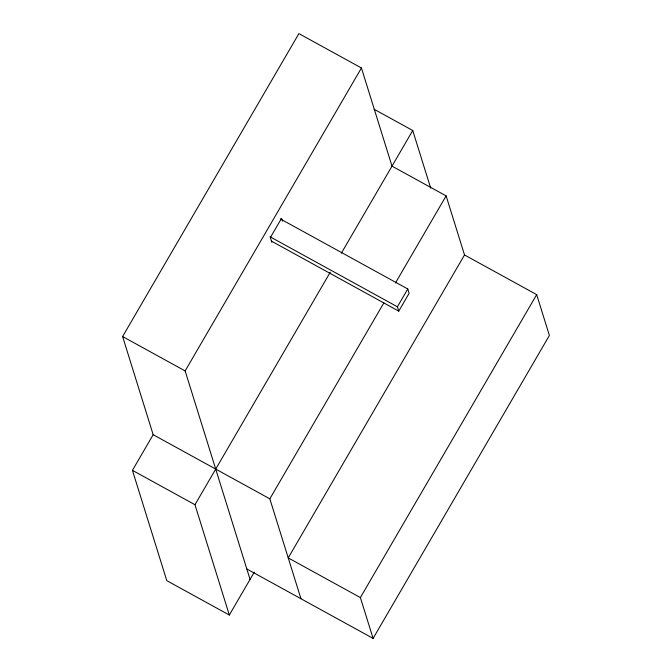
<?xml version="1.0" encoding="UTF-8"?>
<svg xmlns="http://www.w3.org/2000/svg" width="672" height="672" viewBox="0 0 672 672"><rect width="100%" height="100%" fill="white"/><g stroke="black" fill="none" stroke-linecap="round" stroke-linejoin="round"><path stroke-width="1.01" d="M300.947 598.727L269.833 498.834L153.174 434.7L122.606 336.546L298.897 33.6L361.435 67.981L392.003 166.135L446.124 195.888L464.52 254.957L536.684 294.63L549.394 335.454L373.103 638.4L246.826 568.974M250.068 579.39L185.144 370.936L361.435 67.981M254.293 572.141L229.328 615.031L166.79 580.65L132.434 470.341L153.174 434.7M229.328 615.031L194.972 504.722L330.246 272.261M341.334 253.21L412.742 130.494L374.119 109.259M269.833 498.834L383.838 302.921M395.455 282.962L446.124 195.888M407.77 288.968L409.122 293.311L398.756 311.136L397.404 306.793L407.77 288.968L280.358 218.921M464.52 254.957L288.229 557.903L360.385 597.576L373.103 638.4M360.385 597.576L536.684 294.63M269.993 236.737L397.404 306.793M271.345 241.08L398.756 311.136M122.606 336.546L185.144 370.936M132.434 470.341L194.972 504.722M412.742 130.494L430.702 188.135M282.416 221.164L281.543 218.35L270.337 237.594L271.799 242.281"/></g></svg>
